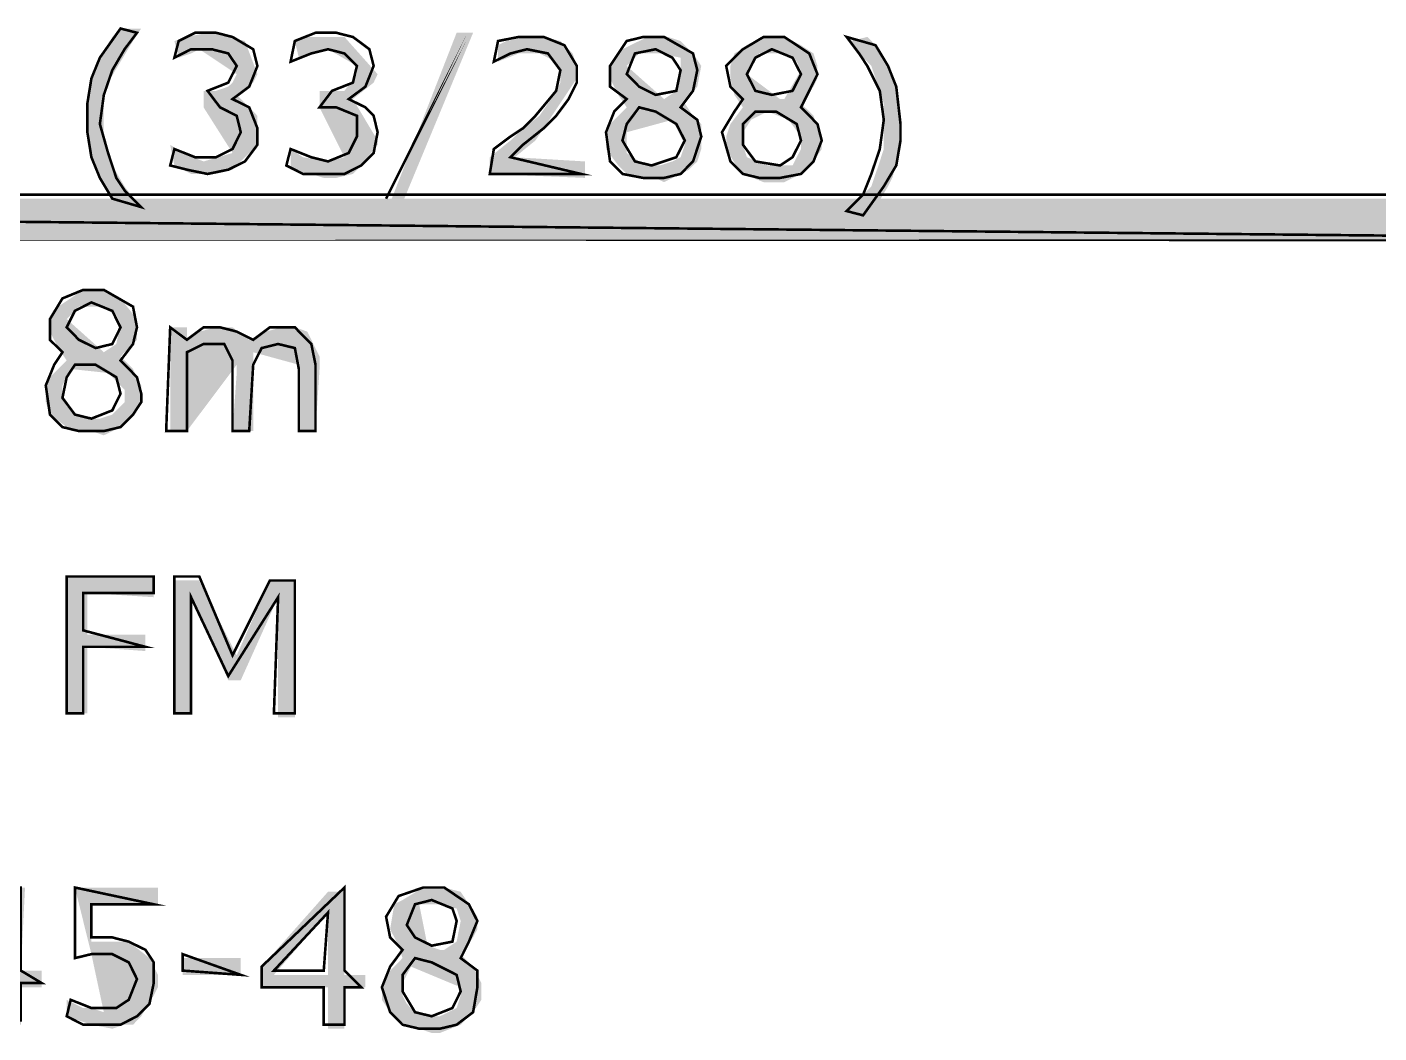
# Model space of a CAD drawing. Header units: millimetres. Extents: x 688550 to 690417, y 7458888 to 7459543.
# Drawn here: x 689976.37 to 690000.51, y 7459316.05 to 7459334.01 of the extents above; entities that cross this region are included whole.
import ezdxf

# ---------------------------------------------------------------- set-up
doc = ezdxf.new("R2010")
doc.units = ezdxf.units.MM
doc.header["$LTSCALE"] = 3
doc.header["$MEASUREMENT"] = 0
doc.layers.add('H', color=7, linetype='Continuous')
doc.layers.add('P', color=7, linetype='Continuous')

msp = doc.modelspace()

# ---------------------------------------------------------------- hatches: boundary and pattern name
at = {"layer": 'H', "linetype": 'Continuous'}
for points in [[(689978.042, 7459330.796), (689977.895, 7459330.947), (689977.673, 7459331.317), (689977.597, 7459331.464), (689977.522, 7459331.686), (689977.45, 7459332.132), (689977.45, 7459332.648), (689977.522, 7459333.093), (689977.597, 7459333.24), (689977.673, 7459333.463), (689977.895, 7459333.833), (689978.042, 7459333.984), (689978.412, 7459333.984), (689978.265, 7459333.761), (689978.042, 7459333.392), (689977.82, 7459333.018), (689977.744, 7459332.724), (689977.744, 7459332.501), (689977.744, 7459331.985), (689977.82, 7459331.762), (689977.895, 7459331.539), (689978.114, 7459331.166), (689978.336, 7459330.872), (689978.412, 7459330.796), (689978.042, 7459330.796)], [(689979.525, 7459331.388), (689979.302, 7459331.388), (689979.004, 7459331.539), (689978.929, 7459331.909), (689979.151, 7459331.762), (689979.525, 7459331.611), (689980.042, 7459331.762), (689979.525, 7459332.577), (689979.525, 7459332.871), (689979.748, 7459332.871), (689979.966, 7459332.946), (689980.042, 7459333.018), (689980.117, 7459333.169), (689979.449, 7459333.614), (689979.302, 7459333.539), (689979.08, 7459333.463), (689979.004, 7459333.761), (689979.227, 7459333.833), (689979.596, 7459333.908), (689979.748, 7459333.908), (689979.966, 7459333.833), (689980.264, 7459333.761), (689980.487, 7459333.169), (689980.411, 7459333.018), (689980.117, 7459332.799), (689980.487, 7459332.426), (689980.487, 7459332.056), (689980.487, 7459331.909), (689980.042, 7459331.464), (689979.748, 7459331.388), (689979.525, 7459331.388)], [(689981.671, 7459331.317), (689981.449, 7459331.388), (689981.079, 7459331.464), (689981.079, 7459331.833), (689981.302, 7459331.686), (689981.747, 7459331.611), (689982.041, 7459331.686), (689981.596, 7459332.577), (689981.596, 7459332.871), (689981.894, 7459332.871), (689982.041, 7459332.871), (689982.263, 7459333.169), (689982.263, 7459333.316), (689981.747, 7459333.614), (689981.524, 7459333.539), (689981.226, 7459333.463), (689981.155, 7459333.761), (689981.377, 7459333.833), (689981.747, 7459333.833), (689981.894, 7459333.833), (689982.041, 7459333.833), (689982.633, 7459333.169), (689982.562, 7459333.018), (689982.192, 7459332.724), (689982.633, 7459331.985), (689982.633, 7459331.909), (689982.339, 7459331.539), (689982.192, 7459331.388), (689981.894, 7459331.317), (689981.671, 7459331.317)], [(689982.856, 7459330.872), (689984.044, 7459333.908), (689984.338, 7459333.908), (689983.078, 7459330.872), (689982.856, 7459330.872)], [(689986.337, 7459331.317), (689984.636, 7459331.388), (689984.636, 7459331.686), (689985.006, 7459331.985), (689985.229, 7459332.203), (689985.523, 7459332.426), (689985.674, 7459332.648), (689985.821, 7459332.871), (689985.896, 7459333.018), (689985.896, 7459333.24), (689985.821, 7459333.392), (689985.523, 7459333.539), (689985.3, 7459333.539), (689985.153, 7459333.539), (689984.783, 7459333.392), (689984.783, 7459333.686), (689984.93, 7459333.761), (689985.3, 7459333.833), (689985.598, 7459333.833), (689985.896, 7459333.761), (689986.115, 7459333.539), (689986.19, 7459333.316), (689986.19, 7459333.093), (689985.598, 7459332.203), (689985.451, 7459331.985), (689985.082, 7459331.686), (689986.337, 7459331.611), (689986.337, 7459331.317)], [(689987.749, 7459331.241), (689987.597, 7459331.317), (689987.375, 7459331.317), (689987.45, 7459331.539), (689987.673, 7459331.539), (689987.896, 7459331.611), (689988.043, 7459331.686), (689988.118, 7459331.909), (689987.896, 7459332.354), (689987.081, 7459332.132), (689987.081, 7459331.909), (689987.081, 7459331.762), (689987.303, 7459331.611), (689987.45, 7459331.539), (689987.375, 7459331.317), (689987.081, 7459331.388), (689986.93, 7459331.539), (689986.711, 7459331.833), (689986.711, 7459332.132), (689986.783, 7459332.279), (689987.081, 7459332.577), (689986.93, 7459332.799), (689986.783, 7459333.093), (689986.783, 7459333.316), (689986.93, 7459333.539), (689987.005, 7459333.614), (689987.45, 7459333.833), (689987.597, 7459333.833), (689987.82, 7459333.833), (689988.043, 7459333.761), (689988.265, 7459333.539), (689988.412, 7459333.316), (689988.341, 7459332.946), (689988.118, 7459332.648), (689987.967, 7459332.871), (689988.043, 7459333.24), (689988.043, 7459333.463), (689987.673, 7459333.539), (689987.45, 7459333.539), (689987.303, 7459333.539), (689987.081, 7459333.316), (689987.749, 7459332.724), (689987.749, 7459332.724), (689987.967, 7459332.871), (689988.118, 7459332.648), (689988.265, 7459332.426), (689988.412, 7459332.279), (689988.412, 7459332.132), (689988.412, 7459331.833), (689988.341, 7459331.611), (689988.19, 7459331.464), (689988.043, 7459331.388), (689987.749, 7459331.241)], [(689989.525, 7459331.241), (689989.156, 7459331.388), (689989.08, 7459331.464), (689988.857, 7459331.833), (689988.857, 7459332.056), (689988.933, 7459332.279), (689989.156, 7459332.577), (689989.303, 7459332.354), (689989.156, 7459332.132), (689989.156, 7459331.909), (689989.227, 7459331.686), (689989.597, 7459331.539), (689989.672, 7459331.539), (689989.819, 7459331.539), (689990.042, 7459331.539), (689990.117, 7459331.686), (689990.193, 7459331.833), (689990.193, 7459332.056), (689989.97, 7459332.354), (689989.597, 7459332.501), (689989.303, 7459332.354), (689989.156, 7459332.577), (689989.004, 7459332.799), (689988.933, 7459333.093), (689988.933, 7459333.316), (689989.004, 7459333.539), (689989.525, 7459333.833), (689989.597, 7459333.539), (689989.45, 7459333.539), (689989.227, 7459333.169), (689989.819, 7459332.724), (689989.895, 7459332.724), (689990.193, 7459333.24), (689990.117, 7459333.392), (689989.819, 7459333.539), (689989.597, 7459333.539), (689989.525, 7459333.833), (689989.895, 7459333.833), (689990.193, 7459333.686), (689990.416, 7459333.539), (689990.487, 7459333.316), (689990.487, 7459333.093), (689990.416, 7459332.946), (689990.193, 7459332.648), (689990.416, 7459332.426), (689990.563, 7459332.056), (689990.563, 7459331.833), (689990.416, 7459331.611), (689990.193, 7459331.388), (689989.895, 7459331.241), (689989.525, 7459331.241)], [(689991.008, 7459330.649), (689991.155, 7459330.872), (689991.449, 7459331.166), (689991.6, 7459331.611), (689991.671, 7459331.833), (689991.671, 7459332.056), (689991.671, 7459332.354), (689991.671, 7459332.648), (689991.6, 7459332.871), (689991.524, 7459333.093), (689991.449, 7459333.316), (689991.302, 7459333.463), (689991.079, 7459333.761), (689991.377, 7459333.833), (689991.524, 7459333.686), (689991.747, 7459333.316), (689991.823, 7459333.093), (689991.894, 7459332.946), (689991.97, 7459332.501), (689991.97, 7459332.203), (689991.97, 7459331.985), (689991.894, 7459331.539), (689991.823, 7459331.317), (689991.747, 7459331.166), (689991.524, 7459330.796), (689991.377, 7459330.649), (689991.008, 7459330.649)], [(690008.933, 7459330.204), (689928.037, 7459330.947), (690008.933, 7459330.947), (690008.933, 7459330.204)], [(689928.037, 7459330.204), (689928.037, 7459330.947), (690008.933, 7459330.204), (689928.037, 7459330.204)], [(689977.744, 7459326.722), (689977.522, 7459326.798), (689977.375, 7459326.798), (689977.081, 7459326.869), (689976.782, 7459327.092), (689976.707, 7459327.314), (689976.707, 7459327.612), (689976.782, 7459327.759), (689977.081, 7459328.058), (689977.152, 7459327.906), (689977.005, 7459327.612), (689977.005, 7459327.39), (689977.081, 7459327.243), (689977.228, 7459327.092), (689977.45, 7459327.02), (689977.673, 7459327.02), (689977.895, 7459327.092), (689978.114, 7459327.314), (689978.114, 7459327.537), (689977.82, 7459327.835), (689977.152, 7459327.906), (689977.081, 7459328.058), (689976.929, 7459328.28), (689976.782, 7459328.574), (689976.782, 7459328.797), (689976.929, 7459329.019), (689977.375, 7459329.318), (689977.597, 7459329.318), (689977.744, 7459329.318), (689978.042, 7459329.166), (689978.336, 7459328.797), (689978.336, 7459328.574), (689978.336, 7459328.427), (689978.042, 7459328.129), (689977.967, 7459328.352), (689978.042, 7459328.721), (689977.967, 7459328.872), (689977.673, 7459329.019), (689977.45, 7459329.019), (689977.299, 7459329.019), (689977.081, 7459328.797), (689977.744, 7459328.205), (689977.744, 7459328.205), (689977.967, 7459328.352), (689978.042, 7459328.129), (689978.265, 7459327.906), (689978.336, 7459327.759), (689978.412, 7459327.612), (689978.412, 7459327.314), (689978.265, 7459327.092), (689978.042, 7459326.869), (689977.744, 7459326.722)], [(689980.411, 7459326.798), (689980.042, 7459326.798), (689980.117, 7459327.835), (689980.117, 7459327.982), (689979.227, 7459326.798), (689978.929, 7459326.798), (689978.929, 7459328.65), (689979.227, 7459328.65), (689979.227, 7459328.427), (689979.449, 7459328.574), (689979.748, 7459328.65), (689979.895, 7459328.65), (689980.042, 7459328.65), (689980.34, 7459328.427), (689980.634, 7459328.574), (689980.932, 7459328.65), (689981.155, 7459328.65), (689981.377, 7459328.574), (689981.596, 7459328.129), (689981.596, 7459327.906), (689981.524, 7459326.798), (689981.226, 7459326.798), (689981.226, 7459327.835), (689981.226, 7459327.982), (689980.411, 7459328.205), (689980.411, 7459327.906), (689980.411, 7459326.798)], [(689977.081, 7459321.758), (689977.081, 7459324.202), (689978.635, 7459324.202), (689978.635, 7459323.832), (689977.45, 7459323.908), (689977.45, 7459323.165), (689978.488, 7459323.165), (689978.488, 7459322.871), (689977.45, 7459322.946), (689977.45, 7459321.758), (689977.081, 7459321.758)], [(689981.155, 7459321.686), (689980.856, 7459321.686), (689980.856, 7459323.832), (689980.189, 7459322.35), (689979.966, 7459322.35), (689979.302, 7459323.832), (689979.302, 7459321.758), (689979.004, 7459321.758), (689979.004, 7459324.131), (689979.449, 7459324.131), (689980.117, 7459322.795), (689980.709, 7459324.131), (689981.155, 7459324.131), (689981.155, 7459321.686)], [(689975.968, 7459316.201), (689975.968, 7459316.869), (689974.855, 7459316.944), (689974.855, 7459317.314), (689975.077, 7459317.167), (689975.968, 7459317.167), (689975.968, 7459318.276), (689975.077, 7459317.167), (689974.855, 7459317.314), (689975.968, 7459318.65), (689976.337, 7459318.65), (689976.262, 7459317.167), (689976.635, 7459317.167), (689976.635, 7459316.869), (689976.262, 7459316.869), (689976.262, 7459316.201), (689975.968, 7459316.201)], [(689977.895, 7459316.13), (689977.522, 7459316.201), (689977.081, 7459316.352), (689977.081, 7459316.646), (689977.375, 7459316.499), (689977.522, 7459316.499), (689977.744, 7459316.424), (689977.522, 7459317.461), (689977.228, 7459318.65), (689978.71, 7459318.65), (689978.71, 7459318.351), (689977.522, 7459318.351), (689977.522, 7459317.684), (689977.895, 7459317.684), (689978.114, 7459317.684), (689978.189, 7459317.684), (689978.559, 7459317.39), (689978.71, 7459317.091), (689978.71, 7459316.869), (689978.635, 7459316.722), (689978.412, 7459316.352), (689978.265, 7459316.201), (689978.114, 7459316.201), (689977.895, 7459316.13)], [(689981.747, 7459316.13), (689981.747, 7459316.869), (689980.562, 7459316.869), (689980.562, 7459317.238), (689980.781, 7459317.091), (689981.747, 7459317.091), (689981.747, 7459318.204), (689980.781, 7459317.091), (689980.562, 7459317.238), (689981.747, 7459318.574), (689982.041, 7459318.574), (689982.041, 7459317.091), (689982.415, 7459317.091), (689982.415, 7459316.869), (689982.041, 7459316.869), (689982.041, 7459316.13), (689981.747, 7459316.13)], [(689983.599, 7459316.054), (689983.376, 7459316.13), (689983.078, 7459316.201), (689982.856, 7459316.424), (689982.709, 7459316.646), (689982.709, 7459316.944), (689982.784, 7459317.091), (689983.078, 7459317.39), (689983.229, 7459317.238), (689983.078, 7459316.944), (689983.078, 7459316.722), (689983.154, 7459316.575), (689983.301, 7459316.424), (689983.523, 7459316.352), (689983.746, 7459316.352), (689983.893, 7459316.424), (689984.044, 7459316.499), (689984.116, 7459316.722), (689984.116, 7459316.869), (689983.229, 7459317.238), (689983.078, 7459317.39), (689983.007, 7459317.612), (689982.856, 7459317.906), (689982.931, 7459318.351), (689983.078, 7459318.427), (689983.448, 7459318.65), (689983.67, 7459318.65), (689983.822, 7459318.65), (689984.116, 7459318.574), (689984.414, 7459318.129), (689984.414, 7459317.906), (689984.338, 7459317.759), (689984.116, 7459317.461), (689984.044, 7459317.684), (689984.116, 7459318.053), (689984.044, 7459318.276), (689983.746, 7459318.351), (689983.523, 7459318.351), (689983.376, 7459318.351), (689983.523, 7459317.612), (689983.746, 7459317.537), (689983.822, 7459317.537), (689984.044, 7459317.684), (689984.116, 7459317.461), (689984.338, 7459317.238), (689984.414, 7459317.091), (689984.485, 7459316.944), (689984.485, 7459316.646), (689984.338, 7459316.424), (689984.191, 7459316.277), (689984.116, 7459316.201), (689983.746, 7459316.054), (689983.599, 7459316.054)], [(689980.189, 7459317.091), (689979.151, 7459317.091), (689979.151, 7459317.39), (689980.189, 7459317.39), (689980.189, 7459317.091)]]:
    msp.add_hatch(color=256, dxfattribs=at).paths.add_polyline_path(points)

# ---------------------------------------------------------------- linework, layer by layer
at = {"layer": 'P', "const_width": 0.0462}
for points in [[(689978.412, 7459330.796), (689978.114, 7459331.094), (689977.967, 7459331.317), (689977.82, 7459331.762), (689977.673, 7459332.279), (689977.744, 7459332.799), (689977.895, 7459333.24), (689978.114, 7459333.614), (689978.336, 7459333.908), (689978.042, 7459333.984), (689977.673, 7459333.463), (689977.522, 7459333.093), (689977.45, 7459332.648), (689977.45, 7459332.132), (689977.522, 7459331.686), (689977.673, 7459331.317), (689977.895, 7459330.947), (689978.412, 7459330.796), (689978.412, 7459330.796)], [(689980.34, 7459332.577), (689980.042, 7459332.724), (689980.34, 7459332.946), (689980.487, 7459333.316), (689980.411, 7459333.614), (689980.042, 7459333.833), (689979.748, 7459333.908), (689979.374, 7459333.908), (689979.08, 7459333.761), (689979.004, 7459333.463), (689979.302, 7459333.614), (689979.672, 7459333.614), (689979.966, 7459333.539), (689980.117, 7459333.316), (689979.966, 7459333.018), (689979.596, 7459332.871), (689979.819, 7459332.577), (689980.117, 7459332.426), (689980.189, 7459332.132), (689980.042, 7459331.833), (689979.748, 7459331.686), (689979.374, 7459331.686), (689979.004, 7459331.833), (689978.929, 7459331.539), (689979.227, 7459331.464), (689979.596, 7459331.388), (689979.966, 7459331.464), (689980.264, 7459331.611), (689980.487, 7459331.909), (689980.487, 7459332.203), (689980.34, 7459332.577), (689980.34, 7459332.577), (689980.34, 7459332.577)], [(689982.415, 7459332.577), (689982.116, 7459332.724), (689982.415, 7459332.946), (689982.562, 7459333.316), (689982.486, 7459333.614), (689982.192, 7459333.833), (689981.894, 7459333.908), (689981.524, 7459333.908), (689981.155, 7459333.761), (689981.079, 7459333.392), (689981.449, 7459333.539), (689981.747, 7459333.614), (689982.041, 7459333.539), (689982.263, 7459333.316), (689982.192, 7459333.018), (689981.818, 7459332.871), (689981.596, 7459332.577), (689981.894, 7459332.577), (689982.263, 7459332.426), (689982.263, 7459332.056), (689982.116, 7459331.762), (689981.747, 7459331.611), (689981.449, 7459331.686), (689981.079, 7459331.833), (689981.003, 7459331.539), (689981.302, 7459331.388), (689981.596, 7459331.388), (689982.041, 7459331.388), (689982.339, 7459331.539), (689982.562, 7459331.762), (689982.633, 7459332.132), (689982.562, 7459332.426), (689982.415, 7459332.577), (689982.415, 7459332.577)], [(689984.263, 7459333.908), (689982.784, 7459330.947), (689984.263, 7459333.908), (689984.263, 7459333.908)], [(689986.266, 7459331.388), (689985.006, 7459331.686), (689985.229, 7459331.909), (689985.598, 7459332.203), (689985.821, 7459332.426), (689986.043, 7459332.724), (689986.19, 7459333.018), (689986.19, 7459333.316), (689985.968, 7459333.686), (689985.598, 7459333.833), (689985.153, 7459333.833), (689984.783, 7459333.761), (689984.708, 7459333.392), (689985.006, 7459333.539), (689985.3, 7459333.614), (689985.674, 7459333.539), (689985.896, 7459333.24), (689985.821, 7459332.871), (689985.451, 7459332.426), (689985.229, 7459332.203), (689985.006, 7459332.056), (689984.708, 7459331.833), (689984.636, 7459331.388), (689986.266, 7459331.388), (689986.266, 7459331.388)], [(689988.412, 7459332.056), (689988.341, 7459332.354), (689988.043, 7459332.577), (689988.265, 7459332.871), (689988.341, 7459333.24), (689988.265, 7459333.539), (689987.749, 7459333.833), (689987.375, 7459333.833), (689987.081, 7459333.761), (689986.783, 7459333.316), (689986.783, 7459332.946), (689987.081, 7459332.724), (689986.858, 7459332.501), (689986.711, 7459332.132), (689986.783, 7459331.611), (689987.005, 7459331.388), (689987.375, 7459331.317), (689987.749, 7459331.317), (689988.043, 7459331.388), (689988.265, 7459331.611), (689988.412, 7459332.056), (689988.412, 7459332.056)], [(689990.563, 7459331.985), (689990.487, 7459332.279), (689990.193, 7459332.577), (689990.34, 7459332.871), (689990.487, 7459333.169), (689990.34, 7459333.539), (689989.895, 7459333.833), (689989.525, 7459333.833), (689989.156, 7459333.614), (689988.857, 7459333.316), (689988.933, 7459332.946), (689989.156, 7459332.724), (689989.004, 7459332.501), (689988.782, 7459332.132), (689988.933, 7459331.611), (689989.156, 7459331.388), (689989.45, 7459331.317), (689989.819, 7459331.317), (689990.193, 7459331.388), (689990.416, 7459331.611), (689990.563, 7459331.985), (689990.563, 7459331.985)], [(689991.97, 7459332.279), (689991.894, 7459332.946), (689991.747, 7459333.316), (689991.524, 7459333.686), (689991.008, 7459333.833), (689991.23, 7459333.539), (689991.377, 7459333.316), (689991.6, 7459332.871), (689991.671, 7459332.354), (689991.6, 7459331.833), (689991.449, 7459331.388), (689991.302, 7459331.019), (689991.008, 7459330.725), (689991.302, 7459330.649), (689991.671, 7459331.166), (689991.894, 7459331.539), (689991.97, 7459331.985), (689991.97, 7459332.279), (689991.97, 7459332.279)], [(689988.043, 7459333.24), (689987.967, 7459332.871), (689987.597, 7459332.799), (689987.303, 7459332.946), (689987.081, 7459333.169), (689987.228, 7459333.539), (689987.597, 7459333.614), (689987.896, 7459333.463), (689988.043, 7459333.24), (689988.043, 7459333.24)], [(689990.193, 7459333.169), (689990.042, 7459332.871), (689989.672, 7459332.799), (689989.378, 7459332.871), (689989.227, 7459333.169), (689989.378, 7459333.463), (689989.672, 7459333.614), (689990.042, 7459333.463), (689990.193, 7459333.169), (689990.193, 7459333.169)], [(689988.118, 7459331.985), (689987.967, 7459331.686), (689987.526, 7459331.539), (689987.228, 7459331.611), (689987.005, 7459331.985), (689987.081, 7459332.279), (689987.303, 7459332.577), (689987.597, 7459332.501), (689987.967, 7459332.279), (689988.118, 7459331.985), (689988.118, 7459331.985)], [(689990.193, 7459331.985), (689990.042, 7459331.686), (689989.819, 7459331.539), (689989.378, 7459331.611), (689989.156, 7459331.909), (689989.156, 7459332.279), (689989.378, 7459332.501), (689989.748, 7459332.501), (689990.117, 7459332.279), (689990.193, 7459331.985), (689990.193, 7459331.985)], [(690008.933, 7459330.204), (690008.933, 7459331.019), (689928.037, 7459331.019), (690008.933, 7459330.204), (690008.933, 7459330.204)], [(690008.933, 7459330.204), (689928.037, 7459331.019), (689928.037, 7459330.204), (690008.933, 7459330.204), (690008.933, 7459330.204)], [(689978.412, 7459327.465), (689978.336, 7459327.759), (689978.042, 7459328.058), (689978.265, 7459328.352), (689978.336, 7459328.65), (689978.265, 7459329.019), (689977.744, 7459329.318), (689977.375, 7459329.318), (689977.005, 7459329.166), (689976.782, 7459328.797), (689976.782, 7459328.427), (689977.005, 7459328.205), (689976.858, 7459327.982), (689976.707, 7459327.612), (689976.782, 7459327.092), (689977.005, 7459326.869), (689977.299, 7459326.798), (689977.744, 7459326.798), (689978.042, 7459326.869), (689978.265, 7459327.092), (689978.412, 7459327.314), (689978.412, 7459327.465), (689978.412, 7459327.465)], [(689978.042, 7459328.65), (689977.895, 7459328.352), (689977.597, 7459328.28), (689977.299, 7459328.427), (689977.081, 7459328.65), (689977.228, 7459328.944), (689977.522, 7459329.095), (689977.895, 7459328.944), (689978.042, 7459328.65), (689978.042, 7459328.65)], [(689981.524, 7459326.798), (689981.524, 7459327.982), (689981.449, 7459328.352), (689981.155, 7459328.65), (689980.709, 7459328.65), (689980.411, 7459328.427), (689980.117, 7459328.574), (689979.819, 7459328.65), (689979.525, 7459328.65), (689979.227, 7459328.427), (689978.929, 7459328.65), (689978.857, 7459326.798), (689979.227, 7459326.798), (689979.227, 7459328.205), (689979.525, 7459328.352), (689979.895, 7459328.352), (689980.042, 7459328.058), (689980.042, 7459326.798), (689980.34, 7459326.798), (689980.411, 7459327.982), (689980.562, 7459328.28), (689980.856, 7459328.352), (689981.155, 7459328.28), (689981.226, 7459327.906), (689981.226, 7459326.798), (689981.524, 7459326.798), (689981.524, 7459326.798)], [(689978.042, 7459327.465), (689977.895, 7459327.167), (689977.522, 7459327.02), (689977.228, 7459327.092), (689977.005, 7459327.39), (689977.081, 7459327.759), (689977.228, 7459327.982), (689977.597, 7459327.982), (689977.967, 7459327.759), (689978.042, 7459327.465), (689978.042, 7459327.465)], [(689978.635, 7459323.908), (689978.635, 7459324.202), (689977.081, 7459324.202), (689977.081, 7459321.758), (689977.375, 7459321.758), (689977.375, 7459322.946), (689978.488, 7459322.946), (689977.375, 7459323.24), (689977.375, 7459323.908), (689978.635, 7459323.908), (689978.635, 7459323.908)], [(689981.155, 7459321.758), (689981.155, 7459324.131), (689980.709, 7459324.131), (689980.042, 7459322.795), (689979.449, 7459324.202), (689979.004, 7459324.202), (689979.004, 7459321.758), (689979.302, 7459321.758), (689979.302, 7459323.832), (689979.966, 7459322.425), (689980.856, 7459323.832), (689980.781, 7459321.758), (689981.155, 7459321.758), (689981.155, 7459321.758)], [(689976.635, 7459316.944), (689976.262, 7459317.167), (689976.262, 7459318.65), (689975.968, 7459318.65), (689974.783, 7459317.314), (689974.783, 7459316.944), (689975.968, 7459316.944), (689975.968, 7459316.277), (689976.262, 7459316.277), (689976.262, 7459316.944), (689976.635, 7459316.944), (689976.635, 7459316.944)], [(689978.635, 7459317.016), (689978.635, 7459317.314), (689978.488, 7459317.537), (689978.189, 7459317.684), (689977.895, 7459317.759), (689977.522, 7459317.759), (689977.522, 7459318.351), (689978.635, 7459318.351), (689977.228, 7459318.65), (689977.228, 7459317.39), (689977.522, 7459317.461), (689977.895, 7459317.461), (689978.189, 7459317.314), (689978.336, 7459317.016), (689978.189, 7459316.646), (689977.967, 7459316.499), (689977.522, 7459316.499), (689977.152, 7459316.646), (689977.081, 7459316.352), (689977.375, 7459316.201), (689977.744, 7459316.201), (689978.042, 7459316.201), (689978.336, 7459316.352), (689978.559, 7459316.575), (689978.635, 7459316.944), (689978.635, 7459317.016), (689978.635, 7459317.016)], [(689982.339, 7459316.869), (689982.041, 7459317.167), (689982.041, 7459318.65), (689980.562, 7459317.238), (689980.562, 7459316.869), (689981.671, 7459316.869), (689981.671, 7459316.201), (689982.041, 7459316.201), (689982.041, 7459316.869), (689982.339, 7459316.869), (689982.339, 7459316.869)], [(689984.414, 7459316.869), (689984.414, 7459317.167), (689984.116, 7459317.39), (689984.263, 7459317.684), (689984.414, 7459318.053), (689984.263, 7459318.351), (689983.822, 7459318.65), (689983.448, 7459318.65), (689983.007, 7459318.498), (689982.784, 7459318.129), (689982.856, 7459317.759), (689983.078, 7459317.537), (689982.856, 7459317.238), (689982.709, 7459316.869), (689982.856, 7459316.424), (689983.078, 7459316.201), (689983.376, 7459316.13), (689983.746, 7459316.13), (689984.044, 7459316.201), (689984.338, 7459316.424), (689984.414, 7459316.869), (689984.414, 7459316.869)], [(689981.671, 7459317.167), (689980.781, 7459317.167), (689981.747, 7459318.204), (689981.671, 7459317.167), (689981.671, 7459317.167)], [(689984.044, 7459318.053), (689983.969, 7459317.684), (689983.599, 7459317.612), (689983.301, 7459317.759), (689983.154, 7459317.982), (689983.301, 7459318.351), (689983.599, 7459318.427), (689983.969, 7459318.276), (689984.044, 7459318.053), (689984.044, 7459318.053)], [(689980.189, 7459317.091), (689979.151, 7459317.461), (689979.151, 7459317.167), (689980.189, 7459317.091), (689980.189, 7459317.091)], [(689984.116, 7459316.797), (689983.969, 7459316.499), (689983.599, 7459316.352), (689983.301, 7459316.424), (689983.078, 7459316.797), (689983.078, 7459317.091), (689983.301, 7459317.39), (689983.599, 7459317.314), (689984.044, 7459317.091), (689984.116, 7459316.797), (689984.116, 7459316.797)]]:
    msp.add_lwpolyline(points, dxfattribs=at)

doc.saveas('drawing.dxf')
